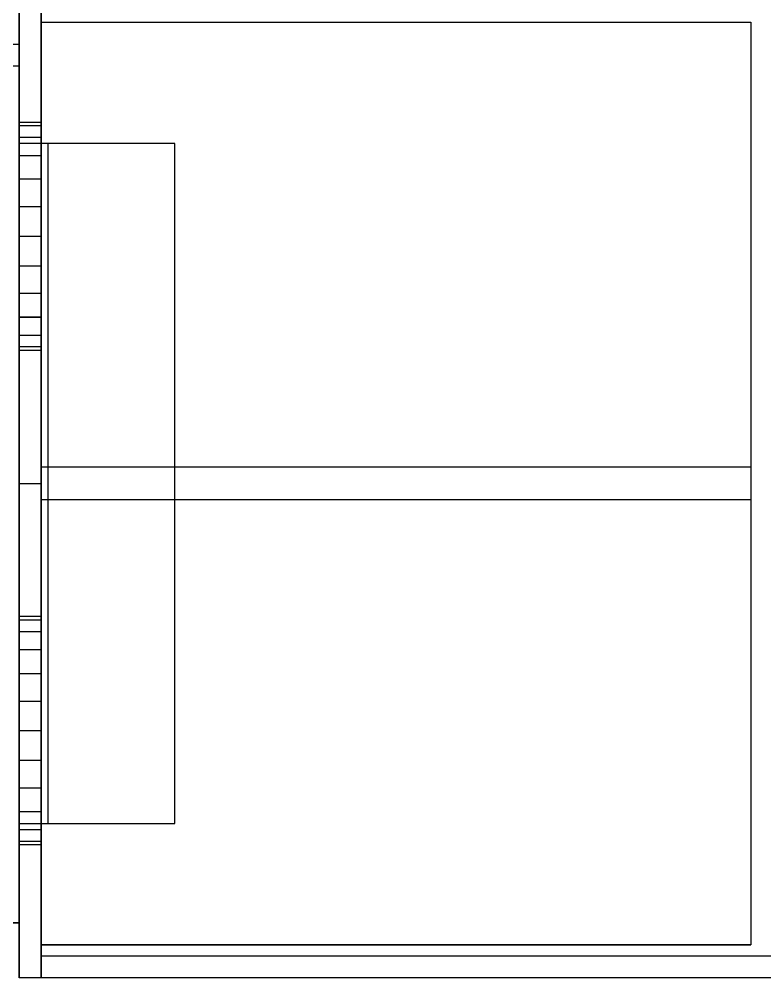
# Model space of a CAD drawing. Header units: inches. Extents: x 0 to 54693, y 0 to 31146.
# Drawn here: x 50653.2 to 50992.5, y 7518.4 to 7954.7 of the extents above; entities that cross this region are included whole.
import ezdxf

# ---------------------------------------------------------------- set-up
doc = ezdxf.new("R2010")
doc.units = ezdxf.units.IN
doc.header["$MEASUREMENT"] = 0
doc.layers.add('Added', color=3, linetype='Continuous')

msp = doc.modelspace()

# ---------------------------------------------------------------- linework, layer by layer
at = {"layer": 'Added', "linetype": 'Continuous', "lineweight": -2, "ltscale": 0.18}
for p, q in [((50653.23, 7968.35), (50653.23, 7518.35)), ((50653.23, 7968.35), (50653.23, 7518.35)), ((50653.23, 7518.35), (50653.23, 7968.35)), ((50663.23, 7968.35), (50663.23, 7518.35)), ((50663.23, 7518.35), (50663.23, 7968.35)), ((50663.23, 7518.35), (50663.23, 7968.35)), ((50663.23, 7968.35), (50663.23, 7518.35)), ((50663.23, 7953.35), (50663.23, 7533.35)), ((50663.23, 7953.35), (50986.23, 7953.35)), ((50663.23, 7953.35), (50986.23, 7953.35)), ((50986.23, 7953.35), (50986.23, 7533.35)), ((50986.23, 7953.35), (50986.23, 7533.35)), ((48153.23, 7943.35), (50653.23, 7943.35)), ((50653.23, 7943.35), (50653.23, 7933.35)), ((50653.23, 7543.35), (50653.23, 7943.35)), ((50653.23, 7933.35), (50643.23, 7933.35)), ((50653.23, 7933.35), (50653.23, 7543.35)), ((50653.23, 7906.08), (50653.23, 7907.85)), ((50653.23, 7906.08), (50653.23, 7907.85)), ((50653.23, 7907.85), (50663.23, 7907.85)), ((50663.23, 7906.08), (50663.23, 7907.85)), ((50663.23, 7906.08), (50663.23, 7907.85)), ((50653.23, 7900.89), (50653.23, 7906.08)), ((50653.23, 7900.89), (50653.23, 7906.08)), ((50663.23, 7906.08), (50653.23, 7906.08)), ((50663.23, 7900.89), (50663.23, 7906.08)), ((50663.23, 7900.89), (50663.23, 7906.08)), ((50653.23, 7892.62), (50653.23, 7900.89)), ((50653.23, 7900.89), (50653.23, 7892.62)), ((50663.23, 7900.89), (50653.23, 7900.89)), ((50723.99, 7898.16), (50653.23, 7898.16)), ((50663.23, 7900.89), (50663.23, 7892.62)), ((50663.23, 7892.62), (50663.23, 7900.89)), ((50666.23, 7898.16), (50666.23, 7588.54)), ((50723.99, 7588.54), (50723.99, 7898.16)), ((50653.23, 7881.85), (50653.23, 7892.62)), ((50653.23, 7892.62), (50653.23, 7881.85)), ((50653.23, 7892.62), (50663.23, 7892.62)), ((50663.23, 7892.62), (50663.23, 7881.85)), ((50663.23, 7881.85), (50663.23, 7892.62)), ((50653.23, 7869.31), (50653.23, 7881.85)), ((50663.23, 7881.85), (50653.23, 7881.85)), ((50653.23, 7881.85), (50653.23, 7869.31)), ((50663.23, 7881.85), (50663.23, 7869.31)), ((50663.23, 7881.85), (50663.23, 7869.31)), ((50663.23, 7869.31), (50663.23, 7881.85)), ((50653.23, 7869.31), (50653.23, 7842.39)), ((50663.23, 7869.31), (50653.23, 7869.31)), ((50653.23, 7842.39), (50653.23, 7869.31)), ((50663.23, 7842.39), (50663.23, 7869.31)), ((50663.23, 7869.31), (50663.23, 7842.39)), ((50653.23, 7855.85), (50663.23, 7855.85)), ((50653.23, 7829.85), (50653.23, 7842.39)), ((50653.23, 7842.39), (50663.23, 7842.39)), ((50663.23, 7829.85), (50663.23, 7842.39)), ((50663.23, 7829.85), (50663.23, 7842.39)), ((50663.23, 7842.39), (50663.23, 7829.85)), ((50653.23, 7819.08), (50653.23, 7829.85)), ((50663.23, 7829.85), (50653.23, 7829.85)), ((50653.23, 7819.08), (50653.23, 7829.85)), ((50663.23, 7819.08), (50663.23, 7829.85)), ((50663.23, 7819.08), (50663.23, 7829.85)), ((50653.23, 7819.08), (50663.23, 7819.08)), ((50653.23, 7819.08), (50653.23, 7810.82)), ((50663.23, 7819.08), (50653.23, 7819.08)), ((50653.23, 7810.82), (50653.23, 7819.08)), ((50663.23, 7810.82), (50663.23, 7819.08)), ((50663.23, 7819.08), (50663.23, 7810.82)), ((50653.23, 7810.82), (50653.23, 7805.62)), ((50653.23, 7810.82), (50663.23, 7810.82)), ((50653.23, 7810.82), (50653.23, 7805.62)), ((50663.23, 7805.62), (50663.23, 7810.82)), ((50663.23, 7805.62), (50663.23, 7810.82)), ((50663.23, 7805.62), (50653.23, 7805.62)), ((50653.23, 7805.62), (50653.23, 7803.85)), ((50653.23, 7805.62), (50653.23, 7803.85)), ((50663.23, 7803.85), (50653.23, 7803.85)), ((50663.23, 7803.85), (50663.23, 7805.62)), ((50663.23, 7803.85), (50663.23, 7805.62)), ((50986.23, 7750.85), (50663.23, 7750.85)), ((50653.23, 7743.35), (50663.23, 7743.35)), ((50986.23, 7735.85), (50663.23, 7735.85)), ((50653.23, 7681.08), (50653.23, 7682.85)), ((50653.23, 7681.08), (50653.23, 7682.85)), ((50663.23, 7682.85), (50653.23, 7682.85)), ((50663.23, 7681.08), (50653.23, 7681.08)), ((50653.23, 7681.08), (50653.23, 7675.89)), ((50653.23, 7681.08), (50653.23, 7675.89)), ((50663.23, 7682.85), (50663.23, 7681.08)), ((50663.23, 7682.85), (50663.23, 7681.08)), ((50663.23, 7675.89), (50663.23, 7681.08)), ((50663.23, 7681.08), (50663.23, 7675.89)), ((50653.23, 7675.89), (50653.23, 7667.62)), ((50663.23, 7675.89), (50653.23, 7675.89)), ((50653.23, 7675.89), (50653.23, 7667.62)), ((50663.23, 7667.62), (50663.23, 7675.89)), ((50663.23, 7667.62), (50663.23, 7675.89)), ((50663.23, 7667.62), (50653.23, 7667.62)), ((50653.23, 7667.62), (50653.23, 7656.85)), ((50653.23, 7667.62), (50653.23, 7656.85)), ((50663.23, 7667.62), (50663.23, 7656.85)), ((50663.23, 7667.62), (50663.23, 7656.85)), ((50653.23, 7656.85), (50653.23, 7644.31)), ((50653.23, 7656.85), (50663.23, 7656.85)), ((50663.23, 7644.31), (50663.23, 7656.85)), ((50663.23, 7644.31), (50663.23, 7656.85)), ((50663.23, 7644.31), (50663.23, 7656.85)), ((50653.23, 7644.31), (50663.23, 7644.31)), ((50653.23, 7644.31), (50653.23, 7617.39)), ((50653.23, 7644.31), (50653.23, 7617.39)), ((50663.23, 7644.31), (50663.23, 7617.39)), ((50663.23, 7617.39), (50663.23, 7644.31)), ((50653.23, 7630.85), (50663.23, 7630.85)), ((50653.23, 7617.39), (50663.23, 7617.39)), ((50653.23, 7604.85), (50653.23, 7617.39)), ((50663.23, 7617.39), (50663.23, 7604.85)), ((50663.23, 7617.39), (50663.23, 7604.85)), ((50663.23, 7617.39), (50663.23, 7604.85)), ((50653.23, 7604.85), (50653.23, 7594.08)), ((50653.23, 7594.08), (50653.23, 7604.85)), ((50653.23, 7604.85), (50663.23, 7604.85)), ((50663.23, 7604.85), (50663.23, 7594.08)), ((50663.23, 7594.08), (50663.23, 7604.85)), ((50653.23, 7594.08), (50653.23, 7585.82)), ((50653.23, 7594.08), (50663.23, 7594.08)), ((50663.23, 7585.82), (50663.23, 7594.08)), ((50663.23, 7585.82), (50663.23, 7594.08)), ((50653.23, 7588.54), (50723.99, 7588.54)), ((50653.23, 7580.62), (50653.23, 7585.82)), ((50653.23, 7580.62), (50653.23, 7585.82)), ((50653.23, 7585.82), (50663.23, 7585.82)), ((50663.23, 7580.62), (50663.23, 7585.82)), ((50663.23, 7585.82), (50663.23, 7580.62)), ((50653.23, 7580.62), (50653.23, 7578.85)), ((50653.23, 7580.62), (50663.23, 7580.62)), ((50653.23, 7580.62), (50653.23, 7578.85)), ((50663.23, 7580.62), (50663.23, 7578.85)), ((50663.23, 7578.85), (50663.23, 7580.62)), ((50663.23, 7578.85), (50653.23, 7578.85)), ((50653.23, 7543.35), (47753.23, 7543.35)), ((48153.23, 7543.35), (50653.23, 7543.35)), ((50663.23, 7533.35), (50986.23, 7533.35)), ((50663.23, 7518.35), (50663.23, 7533.35)), ((50986.23, 7533.35), (50663.23, 7533.35)), ((50663.23, 7528.35), (51253.23, 7528.35)), ((50663.23, 7518.35), (50653.23, 7518.35)), ((51253.23, 7518.35), (50653.23, 7518.35))]:
    msp.add_line(p, q, dxfattribs=at)

doc.saveas('drawing.dxf')
